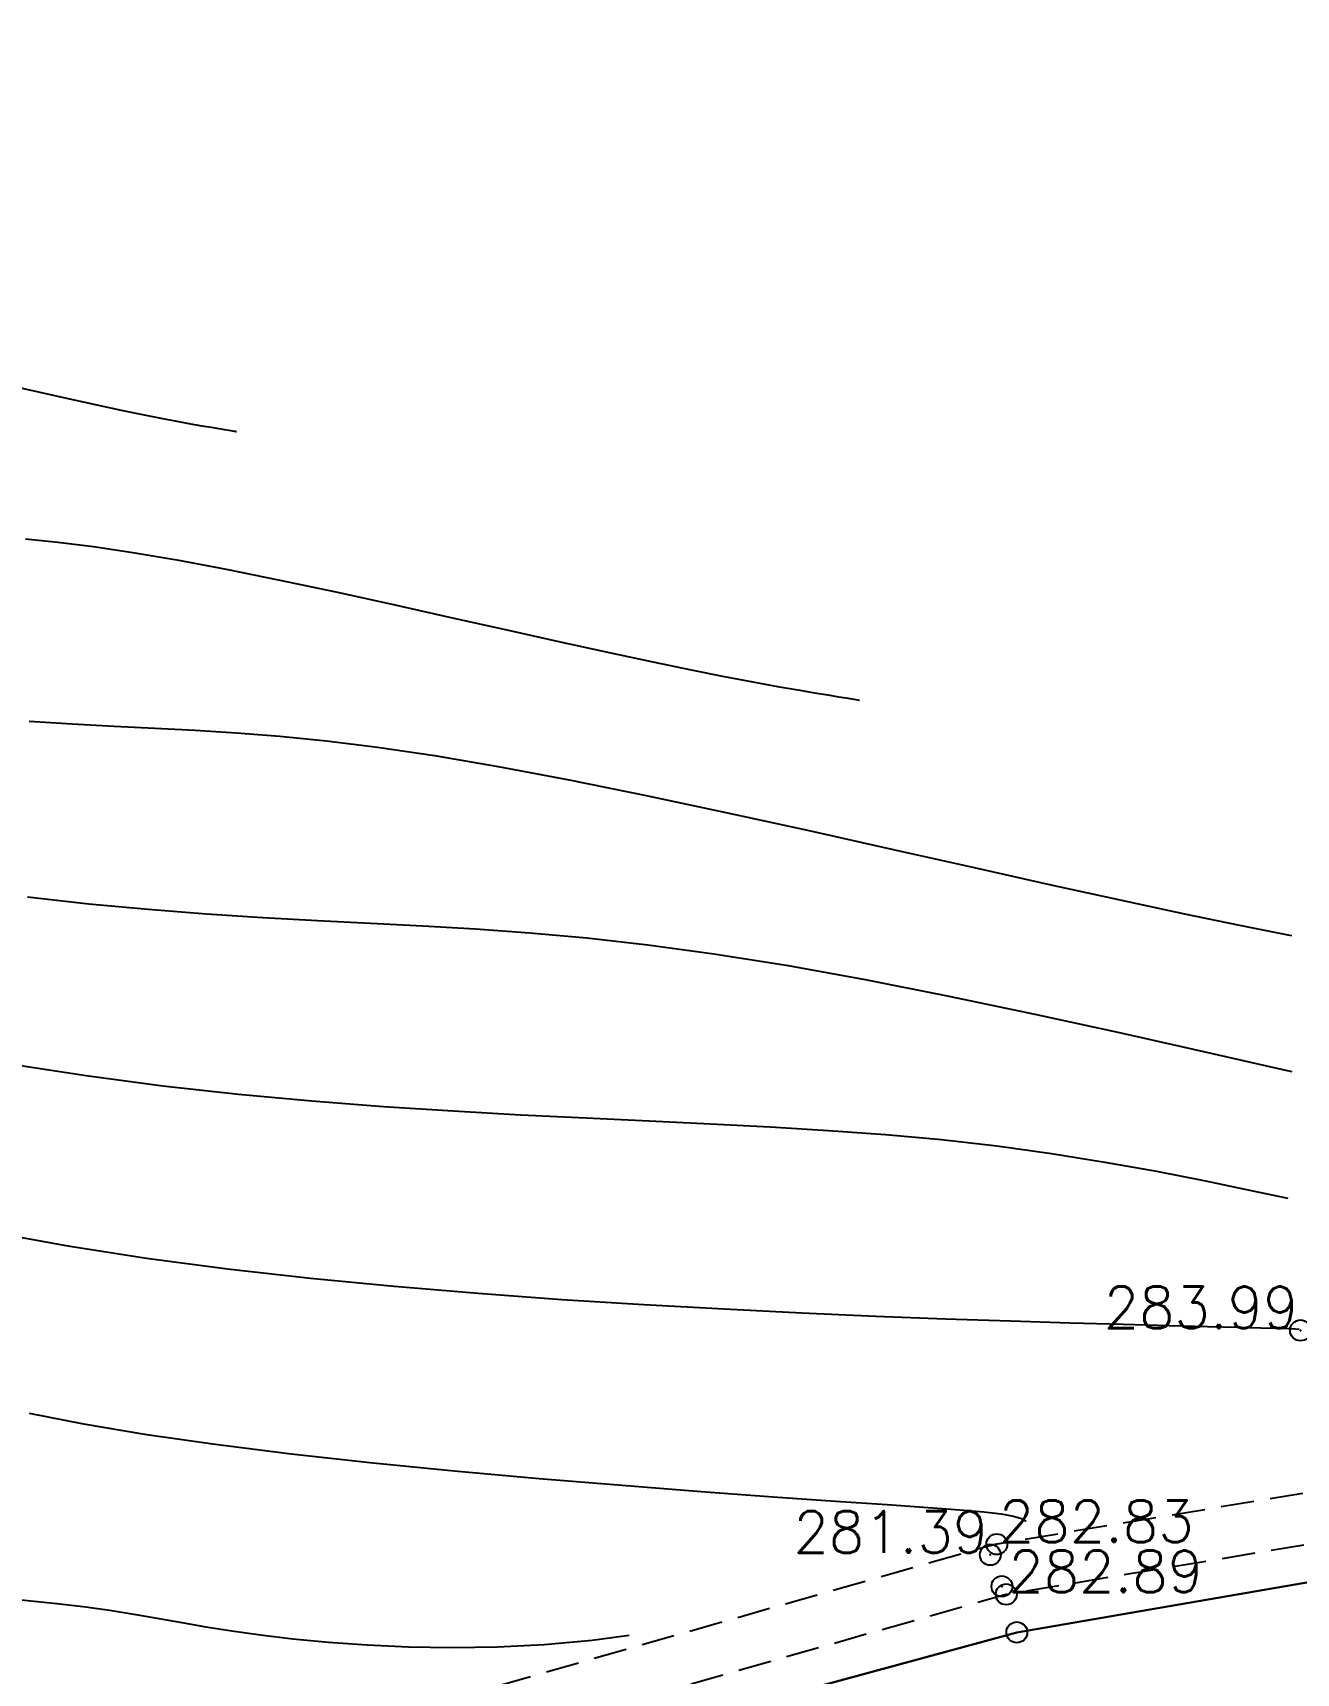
# Model space of a CAD drawing. Header units: millimetres. Extents: x 524954 to 526204, y 9523489 to 9524010.
# Drawn here: x 525644.63 to 525674.91, y 9523814.38 to 9523853.68 of the extents above; entities that cross this region are included whole.
import ezdxf
from ezdxf.enums import TextEntityAlignment as Align

# ---------------------------------------------------------------- set-up
doc = ezdxf.new("R2010")
doc.units = ezdxf.units.MM
doc.header["$PDMODE"] = 32
doc.header["$PDSIZE"] = 0.5
doc.linetypes.add('CACHE2', pattern=[4.7625, 3.175, -1.5875])
for name, color, linetype in [('Bord_Route_Existante', 6, 'Continuous'), ('Caniveau', 5, 'CACHE2'), ('CN_01_00', 3, 'Continuous'), ('CN_02_00', 4, 'Continuous'), ('CN_05_00', 6, 'Continuous'), ('TopoAlt', 3, 'Continuous'), ('TOPOJIS', 7, 'Continuous')]:
    doc.layers.add(name, color=color, linetype=linetype)
doc.layers.add('Bord_Route_Existante_POLY3D', color=6, linetype='Continuous', plot=False)
doc.styles.add('Simplex 1.0', font='Simplex.shx', dxfattribs={"width": 0.99, "height": 1})

# ---------------------------------------------------------------- blocks, each defined once
blk = doc.blocks.new('TCPOINT M')
at = {"color": 0}
blk.add_point((0, 0), dxfattribs=at)
at = {"layer": 'TopoAlt', "style": 'Simplex 1.0', "width": 0.99}
blk.add_attdef('ALT', (0.15, 0.15), '', height=1, dxfattribs=at)

msp = doc.modelspace()

# ---------------------------------------------------------------- linework, layer by layer
at = {"layer": 'Bord_Route_Existante', "flags": 128}
msp.add_lwpolyline([(525615.783, 9523793.199), (525623.144, 9523797.148), (525634.961, 9523803.434), (525650.839, 9523810.636), (525668.212, 9523815.359), (525685.625, 9523818.358), (525693.281, 9523819.142), (525706.863, 9523820.143), (525717.393, 9523820.37)], dxfattribs=at)
at = {"layer": 'Bord_Route_Existante_POLY3D'}
msp.add_polyline3d([(525717.393, 9523820.37, 286.22), (525706.863, 9523820.143, 285.56), (525693.281, 9523819.142, 284.73), (525685.625, 9523818.358, 284.2), (525668.212, 9523815.359, 282.96), (525650.839, 9523810.636, 281.49), (525634.961, 9523803.434, 280.12)], dxfattribs=at)
at = {"layer": 'Caniveau', "ltscale": 0.25, "elevation": 307.27, "flags": 128}
for points in [[(526001.693, 9523876.706), (525992.67, 9523862.583), (525988.317, 9523856.056), (525986.483, 9523853.58), (525979.846, 9523844.667), (525972.556, 9523835.757), (525965.764, 9523828.474), (525959.142, 9523822.599), (525952.525, 9523818.152), (525945.24, 9523814.478), (525937.422, 9523811.365), (525929.415, 9523808.87), (525922.977, 9523807.359), (525911.343, 9523805.517), (525900.219, 9523804.772), (525883.548, 9523804.534), (525871.514, 9523804.226), (525863.676, 9523804.152), (525858.551, 9523804.354), (525852.271, 9523804.619), (525845.799, 9523805.015), (525839.474, 9523805.458), (525832.921, 9523806.263), (525825.213, 9523807.529), (525818.468, 9523808.739), (525811.153, 9523810.025), (525805.831, 9523810.986), (525799.485, 9523812), (525787.157, 9523814.173), (525774.027, 9523816.47), (525761.815, 9523818.599), (525751.77, 9523820.346), (525742.028, 9523821.356), (525725.747, 9523822.327), (525717.412, 9523822.531), (525706.745, 9523822.088), (525692.923, 9523821.483), (525685.51, 9523820.415), (525667.69, 9523817.467), (525650.531, 9523812.577), (525633.827, 9523805.677), (525628.951, 9523803.575)], [(526002.725, 9523876.046), (525993.696, 9523861.913), (525989.319, 9523855.351), (525987.467, 9523852.849), (525980.812, 9523843.913), (525973.479, 9523834.951), (525966.621, 9523827.596), (525959.894, 9523821.628), (525953.145, 9523817.092), (525945.744, 9523813.359), (525937.832, 9523810.209), (525929.738, 9523807.687), (525923.213, 9523806.156), (525911.48, 9523804.298), (525900.269, 9523803.548), (525883.572, 9523803.309), (525871.536, 9523803.001), (525863.657, 9523802.926), (525858.501, 9523803.129), (525852.208, 9523803.396), (525845.719, 9523803.793), (525839.356, 9523804.238), (525832.747, 9523805.05), (525825.006, 9523806.322), (525818.254, 9523807.532), (525810.938, 9523808.819), (525805.625, 9523809.779), (525799.282, 9523810.792), (525786.945, 9523812.967), (525773.816, 9523815.263), (525761.605, 9523817.392), (525751.602, 9523819.132), (525741.928, 9523820.134), (525725.695, 9523821.102), (525717.422, 9523821.306), (525706.806, 9523820.864), (525693.255, 9523820.056), (525685.68, 9523819.201), (525667.959, 9523816.269), (525650.934, 9523811.417), (525634.345, 9523804.565), (525630.007, 9523801.744)]]:
    msp.add_lwpolyline(points, dxfattribs=at)
at = {"layer": 'CN_01_00', "flags": 128}
for points, elevation in [([(525644.051, 9523845.24), (525644.8, 9523845.072), (525645.511, 9523844.913), (525646.165, 9523844.769), (525646.748, 9523844.645), (525647.259, 9523844.539), (525647.704, 9523844.451), (525648.087, 9523844.377), (525648.413, 9523844.318), (525648.685, 9523844.27), (525648.908, 9523844.232), (525649.088, 9523844.203), (525649.228, 9523844.18), (525649.333, 9523844.163), (525649.408, 9523844.151), (525649.459, 9523844.142), (525649.489, 9523844.137), (525649.505, 9523844.135), (525649.511, 9523844.134), (525649.512, 9523844.134)], 289), ([(525644.544, 9523837.195), (525645.578, 9523837.128), (525646.581, 9523837.072), (525647.554, 9523837.023), (525648.521, 9523836.973), (525649.511, 9523836.911), (525650.551, 9523836.829), (525651.67, 9523836.717), (525652.896, 9523836.565), (525654.258, 9523836.365), (525655.782, 9523836.106), (525657.486, 9523835.783), (525659.334, 9523835.408), (525661.276, 9523834.996), (525663.265, 9523834.561), (525665.252, 9523834.119), (525667.19, 9523833.685), (525669.029, 9523833.274), (525670.721, 9523832.901), (525672.228, 9523832.579), (525673.551, 9523832.306), (525674.703, 9523832.076), (525674.792, 9523832.059)], 287), ([(525644.542, 9523820.608), (525645.851, 9523820.359), (525647.312, 9523820.112), (525648.946, 9523819.873), (525650.76, 9523819.645), (525652.708, 9523819.431), (525654.73, 9523819.232), (525656.766, 9523819.049), (525658.758, 9523818.884), (525660.646, 9523818.737), (525662.37, 9523818.61), (525663.871, 9523818.505), (525665.105, 9523818.42), (525666.087, 9523818.353), (525666.849, 9523818.297), (525667.423, 9523818.248), (525667.839, 9523818.2), (525668.13, 9523818.147), (525668.326, 9523818.086), (525668.434, 9523818.024)], 283)]:
    msp.add_lwpolyline(points, dxfattribs=dict(at, elevation=elevation))
at = {"layer": 'CN_02_00', "flags": 128}
for points, elevation in [([(525644.46, 9523841.558), (525645.236, 9523841.48), (525646.086, 9523841.375), (525647.03, 9523841.236), (525648.087, 9523841.057), (525649.268, 9523840.833), (525650.549, 9523840.573), (525651.895, 9523840.287), (525653.274, 9523839.986), (525654.652, 9523839.679), (525655.995, 9523839.378), (525657.27, 9523839.094), (525658.443, 9523838.835), (525659.488, 9523838.612), (525660.405, 9523838.422), (525661.203, 9523838.264), (525661.89, 9523838.132), (525662.474, 9523838.025), (525662.963, 9523837.94), (525663.364, 9523837.872), (525663.686, 9523837.819), (525663.937, 9523837.778), (525664.125, 9523837.747), (525664.26, 9523837.725), (525664.351, 9523837.71), (525664.406, 9523837.702), (525664.434, 9523837.697), (525664.444, 9523837.695), (525664.446, 9523837.695)], 288), ([(525644.509, 9523832.979), (525645.972, 9523832.818), (525647.4, 9523832.685), (525648.792, 9523832.578), (525650.144, 9523832.49), (525651.454, 9523832.417), (525652.724, 9523832.354), (525653.977, 9523832.29), (525655.241, 9523832.217), (525656.543, 9523832.123), (525657.911, 9523831.999), (525659.372, 9523831.834), (525660.954, 9523831.618), (525662.684, 9523831.342), (525664.576, 9523830.999), (525666.584, 9523830.604), (525668.646, 9523830.173), (525670.701, 9523829.726), (525672.689, 9523829.28), (525674.55, 9523828.854), (525674.802, 9523828.795)], 286), ([(525643.662, 9523824.945), (525645.472, 9523824.619), (525647.357, 9523824.327), (525649.3, 9523824.071), (525651.285, 9523823.847), (525653.292, 9523823.652), (525655.306, 9523823.483), (525657.306, 9523823.338), (525659.277, 9523823.214), (525661.2, 9523823.108), (525663.057, 9523823.017), (525664.831, 9523822.939), (525666.506, 9523822.874), (525668.063, 9523822.82), (525669.487, 9523822.776), (525670.76, 9523822.74), (525671.864, 9523822.712), (525672.784, 9523822.688), (525673.508, 9523822.67), (525674.056, 9523822.655), (525674.451, 9523822.644), (525674.719, 9523822.636), (525674.886, 9523822.63), (525674.976, 9523822.626)], 284), ([(525641.026, 9523816.349), (525641.822, 9523816.308), (525642.709, 9523816.255), (525643.588, 9523816.195), (525644.43, 9523816.127), (525645.207, 9523816.052), (525645.9, 9523815.97), (525646.523, 9523815.881), (525647.1, 9523815.788), (525647.653, 9523815.691), (525648.205, 9523815.592), (525648.78, 9523815.493), (525649.399, 9523815.394), (525650.087, 9523815.298), (525650.861, 9523815.206), (525651.716, 9523815.124), (525652.644, 9523815.057), (525653.634, 9523815.013), (525654.679, 9523814.996), (525655.767, 9523815.013), (525656.89, 9523815.071), (525658.038, 9523815.175), (525658.924, 9523815.291)], 282)]:
    msp.add_lwpolyline(points, dxfattribs=dict(at, elevation=elevation))
at = {"layer": 'CN_05_00', "elevation": 285, "flags": 128}
msp.add_lwpolyline([(525644.027, 9523828.987), (525645.908, 9523828.698), (525647.752, 9523828.456), (525649.558, 9523828.257), (525651.322, 9523828.094), (525653.04, 9523827.961), (525654.709, 9523827.852), (525656.327, 9523827.762), (525657.89, 9523827.685), (525659.404, 9523827.615), (525660.873, 9523827.545), (525662.303, 9523827.472), (525663.699, 9523827.387), (525665.066, 9523827.287), (525666.409, 9523827.165), (525667.734, 9523827.015), (525669.043, 9523826.835), (525670.322, 9523826.629), (525671.557, 9523826.408), (525672.731, 9523826.178), (525673.829, 9523825.949), (525674.703, 9523825.759)], dxfattribs=at)

# ---------------------------------------------------------------- block references
at = {"layer": 'TOPOJIS'}
ref = msp.add_blockref('TCPOINT M', (525675.011, 9523822.594, 283.99), dxfattribs=at)
ref.add_attrib('ALT', '283.99', dxfattribs={"layer": 'TopoAlt', "height": 1, "style": 'Simplex 1.0', "width": 0.99}).set_placement((525674.961, 9523822.644, 283.99), align=Align.RIGHT)
ref = msp.add_blockref('TCPOINT M', (525667.733, 9523817.471, 282.83), dxfattribs=at)
ref.add_attrib('ALT', '282.83', (525667.783, 9523817.521, 282.83), dxfattribs={"layer": 'TopoAlt', "height": 1, "style": 'Simplex 1.0', "width": 0.99})
ref = msp.add_blockref('TCPOINT M', (525667.577, 9523817.216, 281.39), dxfattribs=at)
ref.add_attrib('ALT', '281.39', dxfattribs={"layer": 'TopoAlt', "height": 1, "style": 'Simplex 1.0', "width": 0.99}).set_placement((525667.527, 9523817.266, 281.39), align=Align.RIGHT)
ref = msp.add_blockref('TCPOINT M', (525667.959, 9523816.269, 282.89), dxfattribs=at)
ref.add_attrib('ALT', '282.89', (525668.009, 9523816.319, 282.89), dxfattribs={"layer": 'TopoAlt', "height": 1, "style": 'Simplex 1.0', "width": 0.99})
for p in [(525667.855, 9523816.461, 281.41), (525668.212, 9523815.359, 282.96)]:
    msp.add_blockref('TCPOINT M', p, dxfattribs=at)

doc.saveas('drawing.dxf')
